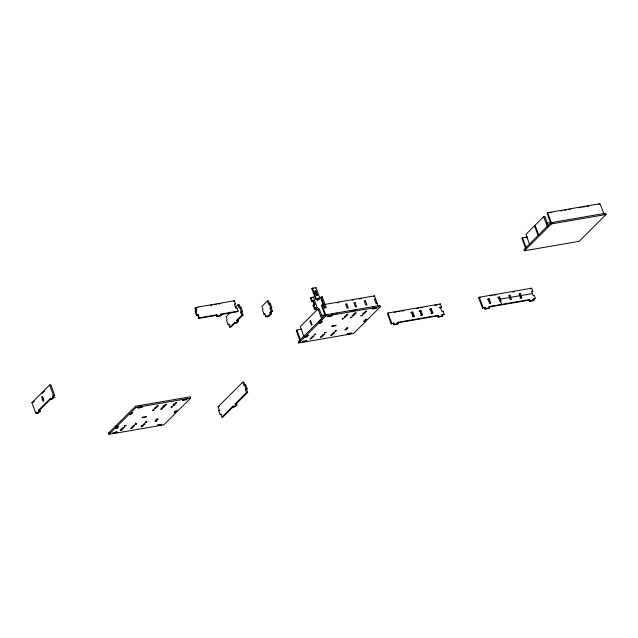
<?xml version="1.0" encoding="UTF-8"?>
<svg xmlns="http://www.w3.org/2000/svg" width="638" height="638" viewBox="0 0 638 638"><rect width="100%" height="100%" fill="white"/><g stroke="black" fill="none" stroke-linecap="round" stroke-linejoin="round"><path stroke-width="0.96" d="M31.9 402.674L49.644 385.001L50.817 384.794L54.629 395.161L52.491 396.318L52.954 397.562L51.024 399.484L50.569 398.24L38.599 410.162L39.054 411.406L37.132 413.328L36.677 412.084L35.712 413.041L31.9 402.674L33.072 402.474L34.436 401.111M41.941 393.638L44.676 390.919M52.491 396.318L54.629 395.161M38.599 410.162L39.771 409.963L51.048 398.726M39.771 409.963L40.226 411.207L38.304 413.121L37.132 413.328M53.664 396.118L54.126 397.362L52.204 399.276L51.024 399.484M195.611 307.452L196.751 310.562L196.177 311.137L195.029 308.026L195.611 307.452L234.313 300.769L235.462 303.879L234.88 304.454M196.751 310.562L195.005 311.336L196.528 315.483L198.274 314.701L199.423 317.812L198.841 318.386L197.7 315.276M196.528 315.483L198.274 314.701M216.242 315.387L216.824 314.813L217.279 316.057L216.705 316.631L216.242 315.387L198.841 318.386M238.126 311.137L220.732 314.135L220.15 314.709L237.551 311.711L238.126 311.137L236.985 308.026L235.813 308.234L234.29 304.087L235.462 303.879M233.739 301.351L234.313 300.769M220.732 314.135L221.187 315.379L220.612 315.954L216.705 316.631M108.572 433.09L135.503 406.262L190.244 396.82L190.698 398.064L163.775 424.892L109.034 434.334L108.572 433.09L110.526 432.755M230.709 312.157L226.035 316.815L227.176 319.925L226.602 320.499L228.125 324.638L229.297 324.439M235.382 307.5L238.054 304.836L239.226 304.629L240.374 307.739L240.949 307.165L242.472 311.312L240.725 312.086L241.866 315.196L236.818 320.228L237.28 321.472L235.358 323.386L234.904 322.142L229.847 327.174L228.699 324.064L228.125 324.638M115.303 427.356L117.225 425.442M109.034 434.334L135.958 407.507L190.698 398.064M236.411 308.601L236.985 308.026M116.929 428.401L118.859 426.479L117.687 426.686L115.757 428.6L116.929 428.401L116.475 427.157M130.83 414.556L132.752 412.634L131.58 412.842L129.658 414.756L130.83 414.556L130.367 413.312M240.949 307.165L239.202 307.947L238.054 304.836M116.65 432.548L117.225 431.974L113.317 432.644L112.735 433.226L116.65 432.548L116.188 431.304M121.427 430.195L124.314 427.324L123.142 427.524L120.255 430.403L121.427 430.195L120.973 428.951M240.725 312.086L242.472 311.312M235.438 322.565L231.02 326.975L229.847 327.174M236.818 320.228L237.99 320.029L243.038 314.997L241.898 311.886M237.99 320.029L238.452 321.273L236.531 323.179L235.358 323.386M131.795 428.409L134.674 425.538L133.501 425.737L130.623 428.616L131.795 428.409L131.332 427.165M135.95 424.27L136.532 423.688L134.778 424.469L135.95 424.27L135.495 423.026M155.473 408.519L158.36 405.64L157.187 405.848L154.3 408.719L155.473 408.519L155.018 407.275M264.028 314.247L264.603 313.673L265.743 316.783L267.019 315.515L267.481 316.759L270.36 313.88L269.906 312.636L271.182 311.368L270.034 308.258L271.788 307.484L270.265 303.337L269.683 303.911L268.542 300.801L267.37 301.008L261.931 306.423L263.079 309.526L262.497 310.1L264.028 314.247L265.201 314.048M142.154 426.623L145.041 423.752L143.869 423.951L140.982 426.822L142.154 426.623L141.692 425.379M146.309 422.476L146.892 421.901L145.137 422.683L146.309 422.476L145.855 421.232M161.837 408.95L162.411 408.368L160.664 409.149L161.837 408.95L161.374 407.706M163.687 407.1L166.574 404.229L165.401 404.428L162.515 407.307L163.687 407.1L163.224 405.856M270.265 303.337L268.51 304.119L267.37 301.008M157.115 418.552L155.839 419.828L156.294 421.072L155.122 421.271L157.044 419.357L158.216 419.158L156.294 421.072M270.034 308.258L271.788 307.484M174.046 405.313L176.933 402.442L175.761 402.642L172.874 405.521L174.046 405.313L173.592 404.069M269.906 312.636L271.078 312.437L272.354 311.169L271.206 308.058M271.078 312.437L271.533 313.681L268.654 316.552L267.481 316.759M175.099 412.642L177.021 410.72L175.849 410.928L173.927 412.842L175.099 412.642L174.645 411.398M316.823 298.911L317.285 300.155L317.86 299.581L317.405 298.337L315.651 299.11L311.838 288.751L312.413 288.177L315.938 287.571L319.75 297.93L317.995 298.712L319.75 297.93M315.355 288.145L315.938 287.571M315.906 290.88L314.159 291.654L315.906 290.88L317.429 295.027L316.855 295.601L315.331 291.454M311.001 297.507L310.419 298.082L311.567 301.192L313.314 300.418L314.837 304.565L313.091 305.339L314.694 309.693L315.866 309.494L316.44 308.912L315.985 307.675L317.158 307.468L313.346 297.109L311.001 297.507L312.141 300.618L311.567 301.192M312.772 297.683L313.346 297.109M315.651 299.11L317.405 298.337M320.531 297.611L322.286 296.829L326.098 307.197L325.524 307.771L324.351 307.971L320.531 297.611L322.286 296.829M313.091 305.339L314.837 304.565M318.577 298.137L319.032 299.374L317.285 300.155M315.985 307.675L315.411 308.25L317.158 307.468M314.694 309.693L316.44 308.912M218.084 406.773L242.703 382.242L243.876 382.042L245.016 385.153L245.598 384.578L247.121 388.725L245.367 389.499L246.515 392.609L235.167 403.918L235.621 405.162L233.699 407.076L233.245 405.832L221.896 417.14L220.748 414.03L220.174 414.604L218.651 410.457L219.225 409.883L218.084 406.773L219.257 406.573M301.67 329.184L296.822 330.021L296.247 330.596L300.059 340.963M322.668 318.218L319.175 308.712L318.003 308.92L300.259 326.592L304.071 336.96M378.222 306.24L374.41 295.88L322.023 304.916L321.44 305.49L325.252 315.858M245.598 384.578L243.844 385.352L242.703 382.242M324.351 307.971L326.098 307.197M245.367 389.499L247.121 388.725M325.236 314.909L298.305 341.737L298.767 342.981L353.508 333.538L380.431 306.711L379.977 305.466L325.236 314.909L325.691 316.153L298.767 342.981M233.747 406.294L223.069 416.933L221.896 417.14M235.167 403.918L236.339 403.71L247.688 392.41L246.547 389.3M318.928 322.158L320.858 320.236M236.339 403.71L236.794 404.955L234.872 406.877L233.699 407.076M373.836 296.455L374.41 295.88M376.508 303.712L377.082 303.13L375.91 303.337L374.386 299.19L375.559 298.991M441.488 307.053L439.741 307.827L441.488 307.053L440.348 303.943L387.952 312.979L387.378 313.553L391.19 323.921L393.718 323.003L394.18 324.248L393.598 324.822L393.144 323.578M391.19 323.921L393.718 323.003M438.29 315.316L397.634 322.334L397.051 322.908L437.716 315.89L438.29 315.316L438.753 316.56L438.17 317.134L437.716 315.89M397.634 322.334L398.088 323.578L397.514 324.152L393.598 324.822M412.754 312.006L411 312.787L412.754 312.006L414.277 316.153L413.703 316.727L412.172 312.58M412.523 316.934L414.277 316.153M420.96 310.594L419.214 311.368L420.96 310.594L422.484 314.741L420.737 315.515L421.909 315.316L420.386 311.169M431.32 308.808L429.573 309.582L431.32 308.808L432.851 312.947L432.269 313.521L430.746 309.382M439.765 304.517L440.348 303.943M431.097 313.729L432.851 312.947M442.437 311.775L443.011 311.2L444.16 314.303L441.624 315.22L444.16 314.303M442.206 314.646L442.66 315.89L442.086 316.464L438.17 317.134M522.49 237.807L521.916 238.381L525.728 248.748L526.302 248.166L522.49 237.807L527.339 236.969M548.337 226.004L544.844 216.497L543.672 216.705L525.927 234.377L529.739 244.745M603.891 214.025L600.079 203.666L547.683 212.701L547.109 213.275L550.921 223.643M550.905 222.694L523.973 249.522L524.436 250.766L579.168 241.324L606.1 214.496L605.645 213.251L550.905 222.694L551.36 223.938L524.436 250.766M484.465 307.827L484.92 309.071L485.502 308.497L485.04 307.253L482.511 308.162L478.699 297.802L479.274 297.228L531.669 288.193L532.81 291.303L532.236 291.877M489.218 298.815L487.464 299.597L489.218 298.815L490.742 302.962L490.159 303.536L488.636 299.397M482.511 308.162L485.04 307.253M498.406 297.236L497.823 297.81L499.578 297.029L501.101 301.176L499.929 301.383L498.406 297.236L499.578 297.029M529.612 299.565L529.038 300.139L529.492 301.383L530.074 300.809L529.612 299.565L488.955 306.583L489.41 307.819L488.836 308.401L484.92 309.071M509.937 295.242L508.765 295.45L510.288 299.589L511.461 299.389L509.937 295.242L509.363 295.817L510.583 299.134M520.297 293.456L519.723 294.03L521.246 298.177L521.82 297.603L520.297 293.456L519.125 293.663L520.648 297.802L520.074 298.377M531.087 288.767L531.669 288.193M535.481 298.552L532.945 299.469L535.481 298.552L534.333 295.442L533.161 295.649L531.637 291.502L532.81 291.303M533.528 298.887L533.982 300.131L533.408 300.713L529.492 301.383M550.02 212.773L551.958 212.438M560.69 210.931L562.636 210.596M564.574 210.261L566.512 209.926M568.458 209.591L570.396 209.256M579.129 207.749L581.066 207.422M583.004 207.087L584.95 206.752M586.888 206.417L588.826 206.082M598.332 204.439L599.505 204.24M546.758 223.236L550.65 222.566M553.441 222.726L551.503 223.061L547.683 212.701M551.36 223.938L606.1 214.496M525.792 237.711L527.738 237.376M195.029 308.026L197.932 307.524M210.516 305.355L212.446 305.02M214.384 304.685L216.322 304.35M218.26 304.015L220.19 303.688M311.838 288.751L313.601 288.448M317.429 295.027L316.257 295.227L314.733 291.08M199.423 317.812L216.824 314.813M217.279 316.057L221.187 315.379M312.141 300.618L313.314 300.418M317.86 299.581L319.032 299.374M241.866 315.196L243.038 314.997M271.182 311.368L272.354 311.169M270.36 313.88L271.533 313.681M336.968 302.811L338.906 302.476M352.136 300.195L353.308 299.996M359.282 298.967L361.22 298.632M237.28 321.472L238.452 321.273M265.743 316.783L266.915 316.584M321.241 315.427L325.109 314.765M323.562 315.507L325.5 315.172M331.696 314.271L333.634 313.936M335.572 313.601L337.51 313.266M350.095 311.097L352.032 310.762M353.962 310.427L355.9 310.092M372.361 307.253L374.315 306.918M325.691 316.153L380.431 306.711M394.164 312.381L396.11 312.046M398.048 311.711L399.986 311.376M401.932 311.041L403.87 310.706M416.478 308.537L418.424 308.202M420.362 307.867L422.3 307.532M434.917 305.355L436.855 305.02M478.699 297.802L480.637 297.467M490.343 295.793L492.281 295.458M494.219 295.123L496.165 294.788M512.657 291.941L514.595 291.614M500.336 299.102L509.531 297.523M510.703 297.316L519.89 295.729M521.063 295.53L532.403 293.576M443.011 311.2L441.839 311.4L440.316 307.253M490.742 302.962L489.569 303.17L488.046 299.023M520.648 297.802L521.82 297.603M489.346 306.99L529.038 300.139M394.18 324.248L398.088 323.578M438.753 316.56L442.66 315.89M485.502 308.497L489.41 307.819M530.074 300.809L533.982 300.131M52.954 397.562L54.126 397.362M44.293 404.492L45.465 404.285M39.054 411.406L40.226 411.207M35.712 413.041L36.884 412.842M139.028 406.127L140.99 405.792M246.515 392.609L247.688 392.41M235.621 405.162L236.794 404.955M218.651 410.457L219.823 410.258M220.174 414.604L221.346 414.405M543.672 216.705L547.484 227.064M535.091 225.254L538.903 235.613M534.508 225.828L538.009 235.326M500.519 301.28L501.659 304.39M498.996 297.603L500.527 301.75M479.274 297.228L483.086 307.588M430.148 309.007L431.679 313.154M419.788 310.794L421.311 314.941M411.582 312.213L413.105 316.352M387.952 312.979L391.764 323.346M321.113 297.037L324.925 307.396M322.023 304.916L325.835 315.276M312.413 288.177L316.233 298.536M318.003 308.92L321.815 319.279M312.74 300.992L314.263 305.139M313.665 304.765L315.268 309.119M296.822 330.021L300.634 340.381M269.084 303.536L270.616 307.683M239.776 307.372L241.3 311.511M244.426 384.778L245.949 388.925M195.579 310.762L197.102 314.909M135.503 406.262L135.958 407.507M49.644 385.001L53.456 395.361M42.802 397.035L43.711 399.516M42.204 396.661L41.63 397.235L43.153 401.382L43.727 400.808L42.204 396.661M138.51 407.538L137.936 408.121L141.843 407.443L142.426 406.869L138.51 407.538M124.992 425.682L124.418 426.256L126.164 425.482L124.992 425.682M142.529 417.228L141.955 417.802L145.863 417.132L146.437 416.55L142.529 417.228M153.024 409.987L152.45 410.569L154.205 409.787L153.024 409.987M171.598 406.789L171.024 407.363L172.77 406.581L171.598 406.789M157.889 424.956L157.307 425.538L161.223 424.86L161.797 424.286L157.889 424.956M183.082 399.851L182.508 400.425L186.416 399.755L186.998 399.181L183.082 399.851M310.562 320.579L309.988 321.153L311.511 325.3L312.094 324.726L310.562 320.579M307.42 335.325L305.49 337.247L306.671 337.039L308.593 335.125L307.42 335.325M321.313 321.48L319.391 323.402L320.563 323.195L322.485 321.281L321.313 321.48M303.05 341.29L302.468 341.864L306.384 341.194L306.958 340.62L303.05 341.29M328.243 316.185L327.669 316.759L331.577 316.089L332.159 315.515L328.243 316.185M312.875 336.17L309.988 339.041L311.161 338.842L314.048 335.963L312.875 336.17M314.725 334.328L314.151 334.902L315.898 334.121L314.725 334.328M323.235 334.384L320.356 337.255L321.528 337.055L324.407 334.176L323.235 334.384M325.093 332.534L324.511 333.116L326.265 332.334L325.093 332.534M332.262 325.874L331.688 326.449L335.596 325.771L336.17 325.197L332.262 325.874M342.758 318.633L342.183 319.207L343.938 318.434L342.758 318.633M346.92 314.486L344.034 317.365L345.206 317.166L348.093 314.287L346.92 314.486M333.602 332.597L330.715 335.468L331.888 335.269L334.775 332.39L333.602 332.597M335.452 330.747L334.87 331.321L336.625 330.548L335.452 330.747M350.972 317.222L350.398 317.796L352.144 317.014L350.972 317.222M355.135 313.075L352.248 315.946L353.42 315.746L356.307 312.875L355.135 313.075M346.777 328.004L344.855 329.918L346.027 329.71L347.949 327.804L346.777 328.004M361.331 315.427L360.757 316.009L362.504 315.228L361.331 315.427M365.494 311.288L362.607 314.159L363.78 313.96L366.667 311.081L365.494 311.288M347.622 333.602L347.04 334.176L350.956 333.507L351.53 332.932L347.622 333.602M372.815 308.497L372.241 309.071L376.149 308.401L376.731 307.827L372.815 308.497M365.582 319.574L363.66 321.488L364.832 321.281L366.754 319.367L365.582 319.574M346.817 303.943L345.644 304.151L347.168 308.29L348.34 308.09L346.817 303.943M355.031 302.532L353.859 302.731L355.382 306.878L356.554 306.671L355.031 302.532M365.391 300.737L364.218 300.945L365.741 305.092L366.914 304.884L365.391 300.737"/></g></svg>
